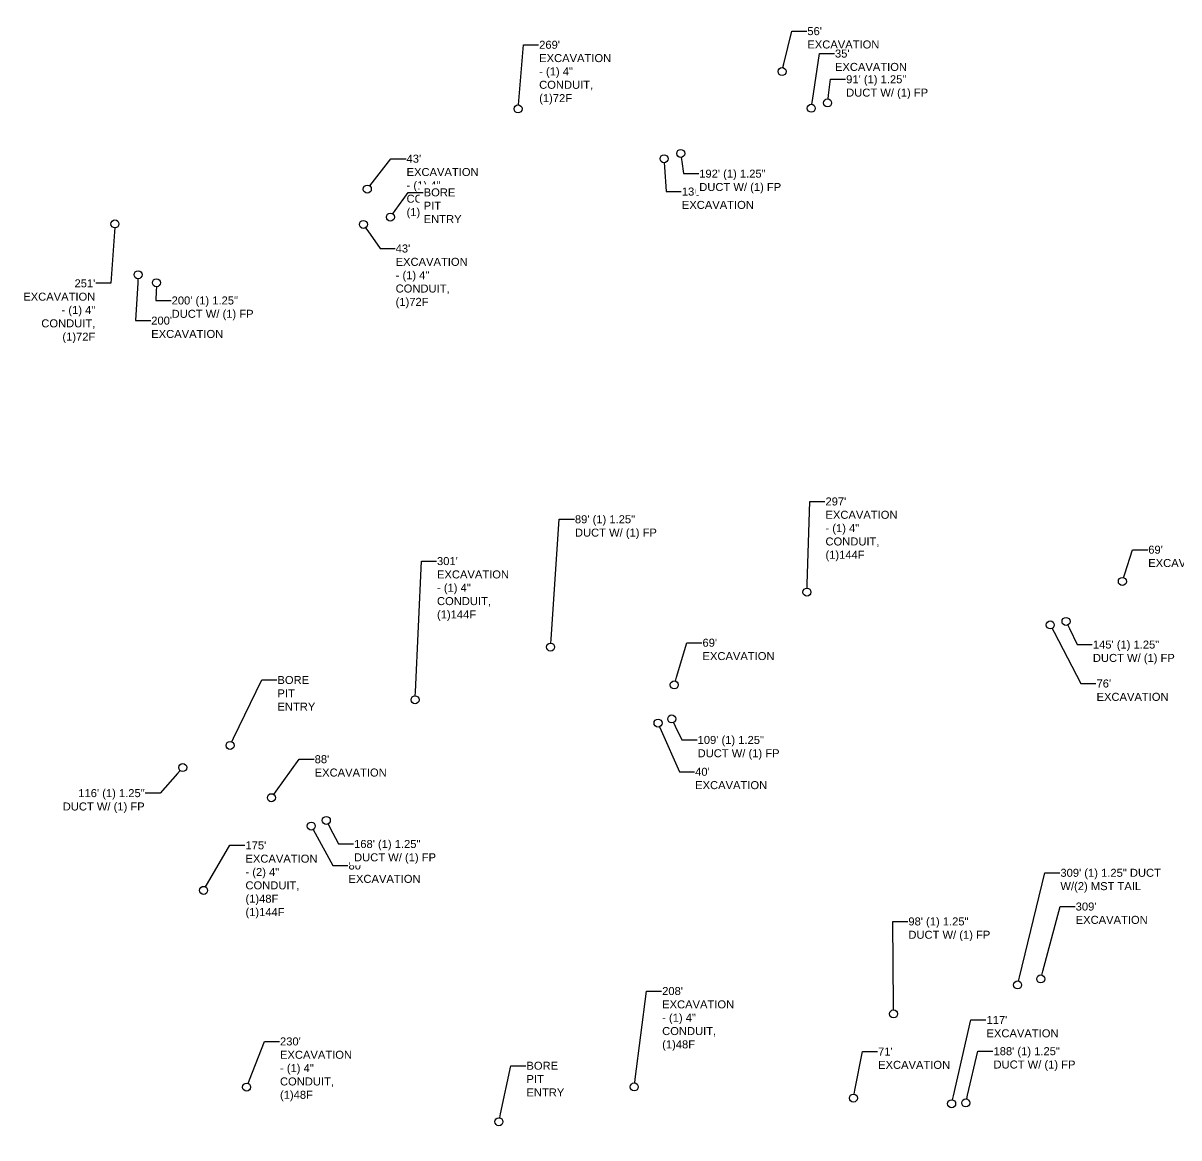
# Model space of a CAD drawing. Header units: millimetres. Extents: x -41032736 to 811436, y 699275 to 12282705.
# Drawn here: x -41031157 to -41030435, y 12281321 to 12282017 of the extents above; entities that cross this region are included whole.
import ezdxf
from ezdxf import colors
from ezdxf.entities.mleader import LeaderData, LeaderLine
from ezdxf.math import Vec2, Vec3

# ---------------------------------------------------------------- set-up
doc = ezdxf.new("R2010")
doc.units = ezdxf.units.MM
doc.header["$MEASUREMENT"] = 0
doc.layers.get('0').update_dxf_attribs({"linetype": 'CONTINUOUS'})
doc.layers.add('EXCAVATION', color=1, linetype='CONTINUOUS')
doc.styles.add('Legend', font='arial.ttf')

# ---------------------------------------------------------------- blocks, each defined once
blk = doc.blocks.new('_DotBlank')
at = {"color": 0, "linetype": 'ByBlock', "lineweight": -2}
blk.add_line((-0.5, 0), (-1, 0), dxfattribs=at)
blk.add_circle((0, 0), 0.5, dxfattribs=at)

msp = doc.modelspace()

# ---------------------------------------------------------------- leaders
at = {"layer": 'EXCAVATION', "color": 1, "lineweight": 9}
ml = msp.add_multileader_mtext('Standard', dxfattribs=at)
ml.set_content('269\' \\PEXCAVATION - (1) 4" CONDUIT, (1)72F ', color=1, style='Legend')
ml.set_leader_properties()
ml.set_arrow_properties(name='DOTBLANK')
ml.build(insert=Vec2(0, 0))
ml.multileader.update_dxf_attribs({"dogleg_length": 0.36, "arrow_head_size": 5})
ctx = ml.context
ctx.base_point, ctx.char_height, ctx.arrow_head_size, ctx.landing_gap_size, ctx.plane_origin = Vec3(-41030835.3, 12282003.73), 5, 5, 0.347, Vec3(-41030816.45, 12281918.13)
notes = []
notes.append((ctx, [(1, (1, 1, 0), (-41030844.72, 12282003.73), (1, 0), 9.42, [(0, [(-41030848.15, 12281963.7)], 0, [])])]))
ctx.mtext.insert, ctx.mtext.width, ctx.mtext.defined_height, ctx.mtext.flow_direction = Vec3(-41030834.95, 12282006.23), 42.6073, 12.23, 5
ctx.mtext.has_bg_fill, ctx.mtext.bg_color, ctx.mtext.bg_scale_factor, ctx.mtext.bg_transparency, ctx.mtext.use_window_bg_color = 1, -1027028792, 1.5, 0, 1
ml = msp.add_multileader_mtext('Standard', dxfattribs=at)
ml.set_content("35' \\PEXCAVATION ", color=1, style='Legend')
ml.set_leader_properties()
ml.set_arrow_properties(name='DOTBLANK')
ml.build(insert=Vec2(0, 0))
ml.multileader.update_dxf_attribs({"dogleg_length": 0.36, "arrow_head_size": 5})
ctx = ml.context
ctx.base_point, ctx.char_height, ctx.arrow_head_size, ctx.landing_gap_size, ctx.plane_origin = Vec3(-41030650.46, 12281998.23), 5, 5, 0.347, Vec3(-41030630.07, 12281910.77)
notes.append((ctx, [(1, (1, 1, 0), (-41030659.88, 12281998.23), (1, 0), 9.42, [(0, [(-41030664.95, 12281964.05)], 0, [])])]))
ctx.mtext.insert, ctx.mtext.width, ctx.mtext.defined_height, ctx.mtext.flow_direction = Vec3(-41030650.12, 12282000.73), 35.783, 11.4, 5
ctx.mtext.has_bg_fill, ctx.mtext.bg_color, ctx.mtext.bg_scale_factor, ctx.mtext.bg_transparency, ctx.mtext.use_window_bg_color = 1, -1027028792, 1.5, 0, 1
ml = msp.add_multileader_mtext('Standard', dxfattribs=at)
ml.set_content('43\' \\PEXCAVATION - (1) 4" CONDUIT, (1)72F ', color=1, style='Legend')
ml.set_leader_properties()
ml.set_arrow_properties(name='DOTBLANK')
ml.build(insert=Vec2(0, 0))
ml.multileader.update_dxf_attribs({"dogleg_length": 0.36, "arrow_head_size": 5})
ctx = ml.context
ctx.base_point, ctx.char_height, ctx.arrow_head_size, ctx.landing_gap_size, ctx.plane_origin = Vec3(-41030918.15, 12281932.56), 5, 5, 0.347, Vec3(-41030913.17, 12281872.48)
notes.append((ctx, [(1, (1, 1, 0), (-41030927.57, 12281932.56), (1, 0), 9.42, [(0, [(-41030942.32, 12281913.54)], 0, [])])]))
ctx.mtext.insert, ctx.mtext.width, ctx.mtext.defined_height, ctx.mtext.flow_direction = Vec3(-41030917.8, 12281935.06), 42.6073, 12.23, 5
ctx.mtext.has_bg_fill, ctx.mtext.bg_color, ctx.mtext.bg_scale_factor, ctx.mtext.bg_transparency, ctx.mtext.use_window_bg_color = 1, -1027028792, 1.5, 0, 1
ml = msp.add_multileader_mtext('Standard', dxfattribs=at)
ml.set_content("136' \\PEXCAVATION ", color=1, style='Legend')
ml.set_leader_properties()
ml.set_arrow_properties(name='DOTBLANK')
ml.build(insert=Vec2(0, 0))
ml.multileader.update_dxf_attribs({"dogleg_length": 0.36, "arrow_head_size": 5})
ctx = ml.context
ctx.base_point, ctx.char_height, ctx.arrow_head_size, ctx.landing_gap_size, ctx.plane_origin = Vec3(-41030746.13, 12281912.02), 5, 5, 0.347, Vec3(-41030726.13, 12281877.49)
notes.append((ctx, [(1, (1, 1, 0), (-41030755.55, 12281912.02), (1, 0), 9.42, [(0, [(-41030756.9, 12281932.55)], 0, [])])]))
ctx.mtext.insert, ctx.mtext.width, ctx.mtext.defined_height, ctx.mtext.flow_direction = Vec3(-41030745.79, 12281914.52), 35.783, 11.4, 5
ctx.mtext.has_bg_fill, ctx.mtext.bg_color, ctx.mtext.bg_scale_factor, ctx.mtext.bg_transparency, ctx.mtext.use_window_bg_color = 1, -1027028792, 1.5, 0, 1
ml = msp.add_multileader_mtext('Standard', dxfattribs=at)
ml.set_content('251\' \\PEXCAVATION - (1) 4" CONDUIT, (1)72F ', color=1, style='Legend')
ml.set_leader_properties()
ml.set_arrow_properties(name='DOTBLANK')
ml.build(insert=Vec2(0, 0))
ml.multileader.update_dxf_attribs({"dogleg_length": 0.36, "arrow_head_size": 5})
ctx = ml.context
ctx.base_point, ctx.char_height, ctx.arrow_head_size, ctx.landing_gap_size, ctx.plane_origin = Vec3(-41031160.97, 12281854.7), 5, 5, 0.347, Vec3(-41031068.31, 12281846.25)
ctx.text_align_type = 2
notes.append((ctx, [(0, (1, 1, 0), (-41031102.52, 12281854.7), (-1, 0), 9.42, [(0, [(-41031100.01, 12281891.82)], 0, [])])]))
ctx.mtext.insert, ctx.mtext.width, ctx.mtext.defined_height, ctx.mtext.alignment, ctx.mtext.flow_direction = Vec3(-41031112.29, 12281857.2), 42.6073, 12.23, 3, 5
ctx.mtext.has_bg_fill, ctx.mtext.bg_color, ctx.mtext.bg_scale_factor, ctx.mtext.bg_transparency, ctx.mtext.use_window_bg_color = 1, -1027028792, 1.5, 0, 1
ml = msp.add_multileader_mtext('Standard', dxfattribs=at)
ml.set_content("200' \\PEXCAVATION ", color=1, style='Legend')
ml.set_leader_properties()
ml.set_arrow_properties(name='DOTBLANK')
ml.build(insert=Vec2(0, 0))
ml.multileader.update_dxf_attribs({"dogleg_length": 0.36, "arrow_head_size": 5})
ctx = ml.context
ctx.base_point, ctx.char_height, ctx.arrow_head_size, ctx.landing_gap_size, ctx.plane_origin = Vec3(-41031077.7, 12281831.41), 5, 5, 0.347, Vec3(-41031053.71, 12281796.76)
notes.append((ctx, [(1, (1, 1, 0), (-41031087.12, 12281831.41), (1, 0), 9.42, [(0, [(-41031085.54, 12281860.06)], 0, [])])]))
ctx.mtext.insert, ctx.mtext.width, ctx.mtext.defined_height, ctx.mtext.flow_direction = Vec3(-41031077.35, 12281833.91), 35.783, 11.4, 5
ctx.mtext.has_bg_fill, ctx.mtext.bg_color, ctx.mtext.bg_scale_factor, ctx.mtext.bg_transparency, ctx.mtext.use_window_bg_color = 1, -1027028792, 1.5, 0, 1
ml = msp.add_multileader_mtext('Standard', dxfattribs=at)
ml.set_content('297\' \\PEXCAVATION - (1) 4" CONDUIT, (1)144F ', color=1, style='Legend')
ml.set_leader_properties()
ml.set_arrow_properties(name='DOTBLANK')
ml.build(insert=Vec2(0, 0))
ml.multileader.update_dxf_attribs({"dogleg_length": 0.36, "arrow_head_size": 5})
ctx = ml.context
ctx.base_point, ctx.char_height, ctx.arrow_head_size, ctx.landing_gap_size, ctx.plane_origin = Vec3(-41030656.39, 12281718.45), 5, 5, 0.347, Vec3(-41030635.91, 12281616.21)
notes.append((ctx, [(1, (1, 1, 0), (-41030665.82, 12281718.45), (1, 0), 9.42, [(0, [(-41030667.61, 12281661.78)], 0, [])])]))
ctx.mtext.insert, ctx.mtext.width, ctx.mtext.defined_height, ctx.mtext.flow_direction = Vec3(-41030656.05, 12281720.95), 42.6073, 12.23, 5
ctx.mtext.has_bg_fill, ctx.mtext.bg_color, ctx.mtext.bg_scale_factor, ctx.mtext.bg_transparency, ctx.mtext.use_window_bg_color = 1, -1027028792, 1.5, 0, 1
at = {"layer": 'EXCAVATION', "linetype": 'Continuous'}
ml = msp.add_multileader_mtext('Standard', dxfattribs=at)
ml.set_content('89\' (1) 1.25"\\PDUCT W/ (1) FP', color=256, style='Legend')
ml.set_leader_properties()
ml.set_arrow_properties(name='DOTBLANK')
ml.build(insert=Vec2(0, 0))
ml.multileader.update_dxf_attribs({"dogleg_length": 0.36, "arrow_head_size": 5})
ctx = ml.context
ctx.base_point, ctx.char_height, ctx.arrow_head_size, ctx.landing_gap_size, ctx.plane_origin = Vec3(-41030812.95, 12281707.31), 5, 5, 0.347, Vec3(-41030839.51, 12281516.41)
notes.append((ctx, [(0, (1, 1, 0), (-41030822.37, 12281707.31), (1, 0), 9.42, [(0, [(-41030827.83, 12281627.49)], 0, [])])]))
ctx.mtext.insert, ctx.mtext.width, ctx.mtext.flow_direction = Vec3(-41030812.6, 12281709.81), 0.00000000248, 5
ctx.mtext.has_bg_fill, ctx.mtext.bg_color, ctx.mtext.bg_scale_factor, ctx.mtext.bg_transparency, ctx.mtext.use_window_bg_color = 1, -1027028792, 1.5, 0, 1
at = {"layer": 'EXCAVATION', "color": 1, "lineweight": 9}
ml = msp.add_multileader_mtext('Standard', dxfattribs=at)
ml.set_content("69' \\PEXCAVATION ", color=1, style='Legend')
ml.set_leader_properties()
ml.set_arrow_properties(name='DOTBLANK')
ml.build(insert=Vec2(0, 0))
ml.multileader.update_dxf_attribs({"dogleg_length": 0.36, "arrow_head_size": 5})
ctx = ml.context
ctx.base_point, ctx.char_height, ctx.arrow_head_size, ctx.landing_gap_size, ctx.plane_origin = Vec3(-41030454.72, 12281688.32), 5, 5, 0.347, Vec3(-41030440.81, 12281614.51)
notes.append((ctx, [(1, (1, 1, 0), (-41030464.14, 12281688.32), (1, 0), 9.42, [(0, [(-41030470.55, 12281668.45)], 0, [])])]))
ctx.mtext.insert, ctx.mtext.width, ctx.mtext.defined_height, ctx.mtext.flow_direction = Vec3(-41030454.37, 12281690.82), 35.783, 11.4, 5
ctx.mtext.has_bg_fill, ctx.mtext.bg_color, ctx.mtext.bg_scale_factor, ctx.mtext.bg_transparency, ctx.mtext.use_window_bg_color = 1, -1027028792, 1.5, 0, 1
ml = msp.add_multileader_mtext('Standard', dxfattribs=at)
ml.set_content('301\' \\PEXCAVATION - (1) 4" CONDUIT, (1)144F ', color=1, style='Legend')
ml.set_leader_properties()
ml.set_arrow_properties(name='DOTBLANK')
ml.build(insert=Vec2(0, 0))
ml.multileader.update_dxf_attribs({"dogleg_length": 0.36, "arrow_head_size": 5})
ctx = ml.context
ctx.base_point, ctx.char_height, ctx.arrow_head_size, ctx.landing_gap_size, ctx.plane_origin = Vec3(-41030899.14, 12281681.19), 5, 5, 0.347, Vec3(-41030880.79, 12281548.96)
notes.append((ctx, [(1, (1, 1, 0), (-41030908.56, 12281681.19), (1, 0), 9.42, [(0, [(-41030912.49, 12281594.53)], 0, [])])]))
ctx.mtext.insert, ctx.mtext.width, ctx.mtext.defined_height, ctx.mtext.flow_direction = Vec3(-41030898.79, 12281683.69), 42.6073, 12.23, 5
ctx.mtext.has_bg_fill, ctx.mtext.bg_color, ctx.mtext.bg_scale_factor, ctx.mtext.bg_transparency, ctx.mtext.use_window_bg_color = 1, -1027028792, 1.5, 0, 1
ml = msp.add_multileader_mtext('Standard', dxfattribs=at)
ml.set_content("76' \\PEXCAVATION ", color=1, style='Legend')
ml.set_leader_properties()
ml.set_arrow_properties(name='DOTBLANK')
ml.build(insert=Vec2(0, 0))
ml.multileader.update_dxf_attribs({"dogleg_length": 0.36, "arrow_head_size": 5})
ctx = ml.context
ctx.base_point, ctx.char_height, ctx.arrow_head_size, ctx.landing_gap_size, ctx.plane_origin = Vec3(-41030487.02, 12281604.72), 5, 5, 0.347, Vec3(-41030484.47, 12281587.13)
notes.append((ctx, [(1, (1, 1, 0), (-41030496.44, 12281604.72), (1, 0), 9.42, [(0, [(-41030515.57, 12281641.29)], 0, [])])]))
ctx.mtext.insert, ctx.mtext.width, ctx.mtext.defined_height, ctx.mtext.flow_direction = Vec3(-41030486.67, 12281607.22), 35.783, 11.4, 5
ctx.mtext.has_bg_fill, ctx.mtext.bg_color, ctx.mtext.bg_scale_factor, ctx.mtext.bg_transparency, ctx.mtext.use_window_bg_color = 1, -1027028792, 1.5, 0, 1
ml = msp.add_multileader_mtext('Standard', dxfattribs=at)
ml.set_content("69' \\PEXCAVATION ", color=1, style='Legend')
ml.set_leader_properties()
ml.set_arrow_properties(name='DOTBLANK')
ml.build(insert=Vec2(0, 0))
ml.multileader.update_dxf_attribs({"dogleg_length": 0.36, "arrow_head_size": 5})
ctx = ml.context
ctx.base_point, ctx.char_height, ctx.arrow_head_size, ctx.landing_gap_size, ctx.plane_origin = Vec3(-41030733.23, 12281630.19), 5, 5, 0.347, Vec3(-41030720.77, 12281549.92)
notes.append((ctx, [(1, (1, 1, 0), (-41030742.66, 12281630.19), (1, 0), 9.42, [(0, [(-41030750.51, 12281603.86)], 0, [])])]))
ctx.mtext.insert, ctx.mtext.width, ctx.mtext.defined_height, ctx.mtext.flow_direction = Vec3(-41030732.89, 12281632.69), 35.783, 11.4, 5
ctx.mtext.has_bg_fill, ctx.mtext.bg_color, ctx.mtext.bg_scale_factor, ctx.mtext.bg_transparency, ctx.mtext.use_window_bg_color = 1, -1027028792, 1.5, 0, 1
ml = msp.add_multileader_mtext('Standard', dxfattribs=at)
ml.set_content("40' \\PEXCAVATION ", color=1, style='Legend')
ml.set_leader_properties()
ml.set_arrow_properties(name='DOTBLANK')
ml.build(insert=Vec2(0, 0))
ml.multileader.update_dxf_attribs({"dogleg_length": 0.36, "arrow_head_size": 5})
ctx = ml.context
ctx.base_point, ctx.char_height, ctx.arrow_head_size, ctx.landing_gap_size, ctx.plane_origin = Vec3(-41030737.83, 12281549.57), 5, 5, 0.347, Vec3(-41030730.84, 12281526.24)
notes.append((ctx, [(1, (1, 1, 0), (-41030747.25, 12281549.57), (1, 0), 9.42, [(0, [(-41030760.69, 12281580.01)], 0, [])])]))
ctx.mtext.insert, ctx.mtext.width, ctx.mtext.defined_height, ctx.mtext.flow_direction = Vec3(-41030737.48, 12281552.07), 35.783, 11.4, 5
ctx.mtext.has_bg_fill, ctx.mtext.bg_color, ctx.mtext.bg_scale_factor, ctx.mtext.bg_transparency, ctx.mtext.use_window_bg_color = 1, -1027028792, 1.5, 0, 1
ml = msp.add_multileader_mtext('Standard', dxfattribs=at)
ml.set_content("88' \\PEXCAVATION ", color=1, style='Legend')
ml.set_leader_properties()
ml.set_arrow_properties(name='DOTBLANK')
ml.build(insert=Vec2(0, 0))
ml.multileader.update_dxf_attribs({"dogleg_length": 0.36, "arrow_head_size": 5})
ctx = ml.context
ctx.base_point, ctx.char_height, ctx.arrow_head_size, ctx.landing_gap_size, ctx.plane_origin = Vec3(-41030975.58, 12281557.43), 5, 5, 0.347, Vec3(-41030972.52, 12281479.45)
notes.append((ctx, [(1, (1, 1, 0), (-41030985, 12281557.43), (1, 0), 9.42, [(0, [(-41031002.26, 12281533.39)], 0, [])])]))
ctx.mtext.insert, ctx.mtext.width, ctx.mtext.defined_height, ctx.mtext.flow_direction = Vec3(-41030975.23, 12281559.93), 35.783, 11.4, 5
ctx.mtext.has_bg_fill, ctx.mtext.bg_color, ctx.mtext.bg_scale_factor, ctx.mtext.bg_transparency, ctx.mtext.use_window_bg_color = 1, -1027028792, 1.5, 0, 1
at = {"layer": 'EXCAVATION', "linetype": 'Continuous'}
ml = msp.add_multileader_mtext('Standard', dxfattribs=at)
ml.set_content('116\' (1) 1.25"\\PDUCT W/ (1) FP', color=256, style='Legend')
ml.set_leader_properties()
ml.set_arrow_properties(name='DOTBLANK')
ml.build(insert=Vec2(0, 0))
ml.multileader.update_dxf_attribs({"dogleg_length": 0.36, "arrow_head_size": 5})
ctx = ml.context
ctx.base_point, ctx.char_height, ctx.arrow_head_size, ctx.landing_gap_size, ctx.plane_origin = Vec3(-41031146.79, 12281536.23), 5, 5, 0.347, Vec3(-41031068.47, 12281419.43)
ctx.text_align_type = 2
notes.append((ctx, [(1, (1, 1, 0), (-41031071.68, 12281536.23), (-1, 0), 9.42, [(0, [(-41031057.67, 12281552.23)], 0, [])])]))
ctx.mtext.insert, ctx.mtext.width, ctx.mtext.alignment, ctx.mtext.flow_direction = Vec3(-41031081.44, 12281538.73), 0.00000000248, 3, 5
ctx.mtext.has_bg_fill, ctx.mtext.bg_color, ctx.mtext.bg_scale_factor, ctx.mtext.bg_transparency, ctx.mtext.use_window_bg_color = 1, -1027028792, 1.5, 0, 1
at = {"layer": 'EXCAVATION', "color": 1, "lineweight": 9}
ml = msp.add_multileader_mtext('Standard', dxfattribs=at)
ml.set_content('175\' \\PEXCAVATION - (2) 4" CONDUIT, (1)48F\\P(1)144F ', color=1, style='Legend')
ml.set_leader_properties()
ml.set_arrow_properties(name='DOTBLANK')
ml.build(insert=Vec2(0, 0))
ml.multileader.update_dxf_attribs({"dogleg_length": 0.36, "arrow_head_size": 5})
ctx = ml.context
ctx.base_point, ctx.char_height, ctx.arrow_head_size, ctx.landing_gap_size, ctx.plane_origin = Vec3(-41031018.81, 12281503.63), 5, 5, 0.347, Vec3(-41031012.92, 12281429.94)
notes.append((ctx, [(1, (1, 1, 0), (-41031028.24, 12281503.63), (1, 0), 9.42, [(0, [(-41031044.62, 12281475.51)], 0, [])])]))
ctx.mtext.insert, ctx.mtext.width, ctx.mtext.defined_height, ctx.mtext.flow_direction = Vec3(-41031018.47, 12281506.13), 42.6073, 12.23, 5
ctx.mtext.has_bg_fill, ctx.mtext.bg_color, ctx.mtext.bg_scale_factor, ctx.mtext.bg_transparency, ctx.mtext.use_window_bg_color = 1, -1027028792, 1.5, 0, 1
at = {"layer": 'EXCAVATION', "linetype": 'Continuous'}
ml = msp.add_multileader_mtext('Standard', dxfattribs=at)
ml.set_content('309\' (1) 1.25" DUCT\\PW/(2) {\\W1;MST TAIL}', color=256, style='Legend')
ml.set_leader_properties()
ml.set_arrow_properties(name='DOTBLANK')
ml.build(insert=Vec2(0, 0))
ml.multileader.update_dxf_attribs({"dogleg_length": 0.36, "arrow_head_size": 5})
ctx = ml.context
ctx.base_point, ctx.char_height, ctx.arrow_head_size, ctx.landing_gap_size, ctx.plane_origin = Vec3(-41030509.6, 12281486.47), 5, 5, 0.347, Vec3(-41030546.95, 12281306.56)
notes.append((ctx, [(0, (1, 1, 0), (-41030519.02, 12281486.47), (1, 0), 9.42, [(0, [(-41030535.98, 12281416.4)], 0, [])])]))
ctx.mtext.insert, ctx.mtext.width, ctx.mtext.flow_direction = Vec3(-41030509.25, 12281488.97), 0.00000000248, 5
ctx.mtext.has_bg_fill, ctx.mtext.bg_color, ctx.mtext.bg_scale_factor, ctx.mtext.bg_transparency, ctx.mtext.use_window_bg_color = 1, -1027028792, 1.5, 0, 1
at = {"layer": 'EXCAVATION', "color": 1, "lineweight": 9}
ml = msp.add_multileader_mtext('Standard', dxfattribs=at)
ml.set_content('208\' \\PEXCAVATION - (1) 4" CONDUIT, (1)48F ', color=1, style='Legend')
ml.set_leader_properties()
ml.set_arrow_properties(name='DOTBLANK')
ml.build(insert=Vec2(0, 0))
ml.multileader.update_dxf_attribs({"dogleg_length": 0.36, "arrow_head_size": 5})
ctx = ml.context
ctx.base_point, ctx.char_height, ctx.arrow_head_size, ctx.landing_gap_size, ctx.plane_origin = Vec3(-41030758.44, 12281412.61), 5, 5, 0.347, Vec3(-41030743.88, 12281307.12)
notes.append((ctx, [(1, (1, 1, 0), (-41030767.86, 12281412.61), (1, 0), 9.42, [(0, [(-41030775.58, 12281352.69)], 0, [])])]))
ctx.mtext.insert, ctx.mtext.width, ctx.mtext.defined_height, ctx.mtext.flow_direction = Vec3(-41030758.1, 12281415.11), 42.6073, 12.23, 5
ctx.mtext.has_bg_fill, ctx.mtext.bg_color, ctx.mtext.bg_scale_factor, ctx.mtext.bg_transparency, ctx.mtext.use_window_bg_color = 1, -1027028792, 1.5, 0, 1
ml = msp.add_multileader_mtext('Standard', dxfattribs=at)
ml.set_content('230\' \\PEXCAVATION - (1) 4" CONDUIT, (1)48F ', color=1, style='Legend')
ml.set_leader_properties()
ml.set_arrow_properties(name='DOTBLANK')
ml.build(insert=Vec2(0, 0))
ml.multileader.update_dxf_attribs({"dogleg_length": 0.36, "arrow_head_size": 5})
ctx = ml.context
ctx.base_point, ctx.char_height, ctx.arrow_head_size, ctx.landing_gap_size, ctx.plane_origin = Vec3(-41030997.24, 12281381.13), 5, 5, 0.347, Vec3(-41030986.08, 12281307.01)
notes.append((ctx, [(1, (1, 1, 0), (-41031006.66, 12281381.13), (1, 0), 9.42, [(0, [(-41031017.78, 12281352.57)], 0, [])])]))
ctx.mtext.insert, ctx.mtext.width, ctx.mtext.defined_height, ctx.mtext.flow_direction = Vec3(-41030996.89, 12281383.63), 42.6073, 12.23, 5
ctx.mtext.has_bg_fill, ctx.mtext.bg_color, ctx.mtext.bg_scale_factor, ctx.mtext.bg_transparency, ctx.mtext.use_window_bg_color = 1, -1027028792, 1.5, 0, 1
ml = msp.add_multileader_mtext('Standard', dxfattribs=at)
ml.set_content("71' \\PEXCAVATION ", color=1, style='Legend')
ml.set_leader_properties()
ml.set_arrow_properties(name='DOTBLANK')
ml.build(insert=Vec2(0, 0))
ml.multileader.update_dxf_attribs({"dogleg_length": 0.36, "arrow_head_size": 5})
ctx = ml.context
ctx.base_point, ctx.char_height, ctx.arrow_head_size, ctx.landing_gap_size, ctx.plane_origin = Vec3(-41030623.51, 12281374.82), 5, 5, 0.347, Vec3(-41030608.81, 12281291.77)
notes.append((ctx, [(1, (1, 1, 0), (-41030632.93, 12281374.82), (1, 0), 9.42, [(0, [(-41030638.55, 12281345.71)], 0, [])])]))
ctx.mtext.insert, ctx.mtext.width, ctx.mtext.defined_height, ctx.mtext.flow_direction = Vec3(-41030623.16, 12281377.32), 35.783, 11.4, 5
ctx.mtext.has_bg_fill, ctx.mtext.bg_color, ctx.mtext.bg_scale_factor, ctx.mtext.bg_transparency, ctx.mtext.use_window_bg_color = 1, -1027028792, 1.5, 0, 1
at = {"layer": 'EXCAVATION', "color": 7, "lineweight": 9}
ml = msp.add_multileader_mtext('Standard', dxfattribs=at)
ml.set_content('BORE PIT ENTRY ', color=7, style='Legend')
ml.set_leader_properties()
ml.set_arrow_properties(name='DOTBLANK')
ml.build(insert=Vec2(0, 0))
ml.multileader.update_dxf_attribs({"dogleg_length": 0.36, "arrow_head_size": 5})
ctx = ml.context
ctx.base_point, ctx.char_height, ctx.arrow_head_size, ctx.landing_gap_size, ctx.plane_origin = Vec3(-41030843.25, 12281365.96), 5, 5, 0.347, Vec3(-41030845.51, 12281278.12)
notes.append((ctx, [(1, (1, 1, 0), (-41030852.67, 12281365.96), (1, 0), 9.42, [(0, [(-41030860.14, 12281330.94)], 0, [])])]))
ctx.mtext.insert, ctx.mtext.width, ctx.mtext.defined_height, ctx.mtext.flow_direction = Vec3(-41030842.9, 12281368.46), 22.8053, 11.4, 5
ctx.mtext.has_bg_fill, ctx.mtext.bg_color, ctx.mtext.bg_scale_factor, ctx.mtext.bg_transparency, ctx.mtext.use_window_bg_color = 1, -1027028792, 1.5, 0, 1
for ctx, leaders in notes:
    for number, flags, end, landing, length, lines in leaders:
        leader = LeaderData()
        leader.index, (leader.has_last_leader_line, leader.has_dogleg_vector, leader.attachment_direction) = number, flags
        leader.last_leader_point, leader.dogleg_vector, leader.dogleg_length = Vec3(end), Vec3(landing), length
        for number, points, colour, breaks in lines:
            line = LeaderLine()
            line.index, line.vertices, line.color, line.breaks = number, Vec3.list(points), colors.encode_raw_color(colour), breaks
            leader.lines.append(line)
        ctx.leaders.append(leader)

# ---------------------------------------------------------------- next in the draw order: leaders
at = {"layer": 'EXCAVATION', "linetype": 'Continuous'}
ml = msp.add_multileader_mtext('Standard', dxfattribs=at)
ml.set_content('91\' (1) 1.25"\\PDUCT W/ (1) FP', color=256, style='Legend')
ml.set_leader_properties()
ml.set_arrow_properties(name='DOTBLANK')
ml.build(insert=Vec2(0, 0))
ml.multileader.update_dxf_attribs({"dogleg_length": 0.36, "arrow_head_size": 5})
ctx = ml.context
ctx.base_point, ctx.char_height, ctx.arrow_head_size, ctx.landing_gap_size, ctx.plane_origin = Vec3(-41030643.46, 12281982.17), 5, 5, 0.347, Vec3(-41030661.93, 12281855.37)
notes = []
notes.append((ctx, [(0, (1, 1, 0), (-41030652.88, 12281982.17), (1, 0), 9.42, [(0, [(-41030654.75, 12281967.37)], 0, [])])]))
ctx.mtext.insert, ctx.mtext.width, ctx.mtext.flow_direction = Vec3(-41030643.11, 12281984.67), 0.00000000248, 5
ctx.mtext.has_bg_fill, ctx.mtext.bg_color, ctx.mtext.bg_scale_factor, ctx.mtext.bg_transparency, ctx.mtext.use_window_bg_color = 1, -1027028792, 1.5, 0, 1
ml = msp.add_multileader_mtext('Standard', dxfattribs=at)
ml.set_content('192\' (1) 1.25"\\PDUCT W/ (1) FP', color=256, style='Legend')
ml.set_leader_properties()
ml.set_arrow_properties(name='DOTBLANK')
ml.build(insert=Vec2(0, 0))
ml.multileader.update_dxf_attribs({"dogleg_length": 0.36, "arrow_head_size": 5})
ctx = ml.context
ctx.base_point, ctx.char_height, ctx.arrow_head_size, ctx.landing_gap_size, ctx.plane_origin = Vec3(-41030735.28, 12281923.21), 5, 5, 0.347, Vec3(-41030757.99, 12281822.09)
notes.append((ctx, [(0, (1, 1, 0), (-41030744.7, 12281923.21), (1, 0), 9.42, [(0, [(-41030746.48, 12281935.81)], 0, [])])]))
ctx.mtext.insert, ctx.mtext.width, ctx.mtext.flow_direction = Vec3(-41030734.93, 12281925.71), 0.00000000248, 5
ctx.mtext.has_bg_fill, ctx.mtext.bg_color, ctx.mtext.bg_scale_factor, ctx.mtext.bg_transparency, ctx.mtext.use_window_bg_color = 1, -1027028792, 1.5, 0, 1
at = {"layer": 'EXCAVATION', "color": 1, "lineweight": 9}
ml = msp.add_multileader_mtext('Standard', dxfattribs=at)
ml.set_content('43\' \\PEXCAVATION - (1) 4" CONDUIT, (1)72F ', color=1, style='Legend')
ml.set_leader_properties()
ml.set_arrow_properties(name='DOTBLANK')
ml.build(insert=Vec2(0, 0))
ml.multileader.update_dxf_attribs({"dogleg_length": 0.36, "arrow_head_size": 5})
ctx = ml.context
ctx.base_point, ctx.char_height, ctx.arrow_head_size, ctx.landing_gap_size, ctx.plane_origin = Vec3(-41030924.98, 12281876.46), 5, 5, 0.347, Vec3(-41030913.1, 12281845.93)
notes.append((ctx, [(1, (1, 1, 0), (-41030934.4, 12281876.46), (1, 0), 9.42, [(0, [(-41030944.8, 12281891.5)], 0, [])])]))
ctx.mtext.insert, ctx.mtext.width, ctx.mtext.defined_height, ctx.mtext.flow_direction = Vec3(-41030924.64, 12281878.96), 42.6073, 12.23, 5
ctx.mtext.has_bg_fill, ctx.mtext.bg_color, ctx.mtext.bg_scale_factor, ctx.mtext.bg_transparency, ctx.mtext.use_window_bg_color = 1, -1027028792, 1.5, 0, 1
at = {"layer": 'EXCAVATION', "linetype": 'Continuous'}
ml = msp.add_multileader_mtext('Standard', dxfattribs=at)
ml.set_content('200\' (1) 1.25"\\PDUCT W/ (1) FP', color=256, style='Legend')
ml.set_leader_properties()
ml.set_arrow_properties(name='DOTBLANK')
ml.build(insert=Vec2(0, 0))
ml.multileader.update_dxf_attribs({"dogleg_length": 0.36, "arrow_head_size": 5})
ctx = ml.context
ctx.base_point, ctx.char_height, ctx.arrow_head_size, ctx.landing_gap_size, ctx.plane_origin = Vec3(-41031064.96, 12281843.99), 5, 5, 0.347, Vec3(-41031085.57, 12281741.36)
notes.append((ctx, [(0, (1, 1, 0), (-41031074.38, 12281843.99), (1, 0), 9.42, [(0, [(-41031074.06, 12281855.08)], 0, [])])]))
ctx.mtext.insert, ctx.mtext.width, ctx.mtext.flow_direction = Vec3(-41031064.61, 12281846.49), 0.00000000248, 5
ctx.mtext.has_bg_fill, ctx.mtext.bg_color, ctx.mtext.bg_scale_factor, ctx.mtext.bg_transparency, ctx.mtext.use_window_bg_color = 1, -1027028792, 1.5, 0, 1
ml = msp.add_multileader_mtext('Standard', dxfattribs=at)
ml.set_content('145\' (1) 1.25"\\PDUCT W/ (1) FP', color=256, style='Legend')
ml.set_leader_properties()
ml.set_arrow_properties(name='DOTBLANK')
ml.build(insert=Vec2(0, 0))
ml.multileader.update_dxf_attribs({"dogleg_length": 0.36, "arrow_head_size": 5})
ctx = ml.context
ctx.base_point, ctx.char_height, ctx.arrow_head_size, ctx.landing_gap_size, ctx.plane_origin = Vec3(-41030489.31, 12281629.03), 5, 5, 0.347, Vec3(-41030516.72, 12281533.63)
notes.append((ctx, [(0, (1, 1, 0), (-41030498.73, 12281629.03), (1, 0), 9.42, [(0, [(-41030505.75, 12281643.47)], 0, [])])]))
ctx.mtext.insert, ctx.mtext.width, ctx.mtext.flow_direction = Vec3(-41030488.96, 12281631.53), 0.00000000248, 5
ctx.mtext.has_bg_fill, ctx.mtext.bg_color, ctx.mtext.bg_scale_factor, ctx.mtext.bg_transparency, ctx.mtext.use_window_bg_color = 1, -1027028792, 1.5, 0, 1
at = {"layer": 'EXCAVATION', "color": 7, "lineweight": 9}
ml = msp.add_multileader_mtext('Standard', dxfattribs=at)
ml.set_content('BORE PIT ENTRY ', color=7, style='Legend')
ml.set_leader_properties()
ml.set_arrow_properties(name='DOTBLANK')
ml.build(insert=Vec2(0, 0))
ml.multileader.update_dxf_attribs({"dogleg_length": 0.36, "arrow_head_size": 5})
ctx = ml.context
ctx.base_point, ctx.char_height, ctx.arrow_head_size, ctx.landing_gap_size, ctx.plane_origin = Vec3(-41030998.84, 12281606.92), 5, 5, 0.347, Vec3(-41031022.53, 12281501.62)
notes.append((ctx, [(1, (1, 1, 0), (-41031008.26, 12281606.92), (1, 0), 9.42, [(0, [(-41031028.07, 12281566.02)], 0, [])])]))
ctx.mtext.insert, ctx.mtext.width, ctx.mtext.defined_height, ctx.mtext.flow_direction = Vec3(-41030998.49, 12281609.42), 22.8053, 11.4, 5
ctx.mtext.has_bg_fill, ctx.mtext.bg_color, ctx.mtext.bg_scale_factor, ctx.mtext.bg_transparency, ctx.mtext.use_window_bg_color = 1, -1027028792, 1.5, 0, 1
at = {"layer": 'EXCAVATION', "linetype": 'Continuous'}
ml = msp.add_multileader_mtext('Standard', dxfattribs=at)
ml.set_content('109\' (1) 1.25"\\PDUCT W/ (1) FP', color=256, style='Legend')
ml.set_leader_properties()
ml.set_arrow_properties(name='DOTBLANK')
ml.build(insert=Vec2(0, 0))
ml.multileader.update_dxf_attribs({"dogleg_length": 0.36, "arrow_head_size": 5})
ctx = ml.context
ctx.base_point, ctx.char_height, ctx.arrow_head_size, ctx.landing_gap_size, ctx.plane_origin = Vec3(-41030736.3, 12281569.47), 5, 5, 0.347, Vec3(-41030763.09, 12281472.74)
notes.append((ctx, [(0, (1, 1, 0), (-41030745.72, 12281569.47), (1, 0), 9.42, [(0, [(-41030752.13, 12281582.58)], 0, [])])]))
ctx.mtext.insert, ctx.mtext.width, ctx.mtext.flow_direction = Vec3(-41030735.95, 12281571.97), 0.00000000248, 5
ctx.mtext.has_bg_fill, ctx.mtext.bg_color, ctx.mtext.bg_scale_factor, ctx.mtext.bg_transparency, ctx.mtext.use_window_bg_color = 1, -1027028792, 1.5, 0, 1
at = {"layer": 'EXCAVATION', "color": 1, "lineweight": 9}
ml = msp.add_multileader_mtext('Standard', dxfattribs=at)
ml.set_content("80' \\PEXCAVATION ", color=1, style='Legend')
ml.set_leader_properties()
ml.set_arrow_properties(name='DOTBLANK')
ml.build(insert=Vec2(0, 0))
ml.multileader.update_dxf_attribs({"dogleg_length": 0.36, "arrow_head_size": 5})
ctx = ml.context
ctx.base_point, ctx.char_height, ctx.arrow_head_size, ctx.landing_gap_size, ctx.plane_origin = Vec3(-41030954.41, 12281491.02), 5, 5, 0.347, Vec3(-41030946.65, 12281462.88)
notes.append((ctx, [(1, (1, 1, 0), (-41030963.84, 12281491.02), (1, 0), 9.42, [(0, [(-41030977.35, 12281515.68)], 0, [])])]))
ctx.mtext.insert, ctx.mtext.width, ctx.mtext.defined_height, ctx.mtext.flow_direction = Vec3(-41030954.07, 12281493.52), 35.783, 11.4, 5
ctx.mtext.has_bg_fill, ctx.mtext.bg_color, ctx.mtext.bg_scale_factor, ctx.mtext.bg_transparency, ctx.mtext.use_window_bg_color = 1, -1027028792, 1.5, 0, 1
ml = msp.add_multileader_mtext('Standard', dxfattribs=at)
ml.set_content("309' \\PEXCAVATION ", color=1, style='Legend')
ml.set_leader_properties()
ml.set_arrow_properties(name='DOTBLANK')
ml.build(insert=Vec2(0, 0))
ml.multileader.update_dxf_attribs({"dogleg_length": 0.36, "arrow_head_size": 5})
ctx = ml.context
ctx.base_point, ctx.char_height, ctx.arrow_head_size, ctx.landing_gap_size, ctx.plane_origin = Vec3(-41030500.05, 12281465.4), 5, 5, 0.347, Vec3(-41030507.32, 12281363.15)
notes.append((ctx, [(1, (1, 1, 0), (-41030509.47, 12281465.4), (1, 0), 9.42, [(0, [(-41030521.54, 12281420.17)], 0, [])])]))
ctx.mtext.insert, ctx.mtext.width, ctx.mtext.defined_height, ctx.mtext.flow_direction = Vec3(-41030499.71, 12281467.9), 35.783, 11.4, 5
ctx.mtext.has_bg_fill, ctx.mtext.bg_color, ctx.mtext.bg_scale_factor, ctx.mtext.bg_transparency, ctx.mtext.use_window_bg_color = 1, -1027028792, 1.5, 0, 1
ml = msp.add_multileader_mtext('Standard', dxfattribs=at)
ml.set_content("117' \\PEXCAVATION ", color=1, style='Legend')
ml.set_leader_properties()
ml.set_arrow_properties(name='DOTBLANK')
ml.build(insert=Vec2(0, 0))
ml.multileader.update_dxf_attribs({"dogleg_length": 0.36, "arrow_head_size": 5})
ctx = ml.context
ctx.base_point, ctx.char_height, ctx.arrow_head_size, ctx.landing_gap_size, ctx.plane_origin = Vec3(-41030555.78, 12281394.53), 5, 5, 0.347, Vec3(-41030547.46, 12281288.29)
notes.append((ctx, [(1, (1, 1, 0), (-41030565.2, 12281394.53), (1, 0), 9.42, [(0, [(-41030577.2, 12281342.23)], 0, [])])]))
ctx.mtext.insert, ctx.mtext.width, ctx.mtext.defined_height, ctx.mtext.flow_direction = Vec3(-41030555.43, 12281397.03), 35.783, 11.4, 5
ctx.mtext.has_bg_fill, ctx.mtext.bg_color, ctx.mtext.bg_scale_factor, ctx.mtext.bg_transparency, ctx.mtext.use_window_bg_color = 1, -1027028792, 1.5, 0, 1
for ctx, leaders in notes:
    for number, flags, end, landing, length, lines in leaders:
        leader = LeaderData()
        leader.index, (leader.has_last_leader_line, leader.has_dogleg_vector, leader.attachment_direction) = number, flags
        leader.last_leader_point, leader.dogleg_vector, leader.dogleg_length = Vec3(end), Vec3(landing), length
        for number, points, colour, breaks in lines:
            line = LeaderLine()
            line.index, line.vertices, line.color, line.breaks = number, Vec3.list(points), colors.encode_raw_color(colour), breaks
            leader.lines.append(line)
        ctx.leaders.append(leader)

# ---------------------------------------------------------------- next in the draw order: leaders
ml = msp.add_multileader_mtext('Standard', dxfattribs=at)
ml.set_content("56' \\PEXCAVATION ", color=1, style='Legend')
ml.set_leader_properties()
ml.set_arrow_properties(name='DOTBLANK')
ml.build(insert=Vec2(0, 0))
ml.multileader.update_dxf_attribs({"dogleg_length": 0.36, "arrow_head_size": 5})
ctx = ml.context
ctx.base_point, ctx.char_height, ctx.arrow_head_size, ctx.landing_gap_size, ctx.plane_origin = Vec3(-41030667.73, 12282012.25), 5, 5, 0.347, Vec3(-41030650.89, 12281937.19)
notes = []
notes.append((ctx, [(1, (1, 1, 0), (-41030677.15, 12282012.25), (1, 0), 9.42, [(0, [(-41030683.17, 12281987)], 0, [])])]))
ctx.mtext.insert, ctx.mtext.width, ctx.mtext.defined_height, ctx.mtext.flow_direction = Vec3(-41030667.38, 12282014.75), 35.783, 11.4, 5
ctx.mtext.has_bg_fill, ctx.mtext.bg_color, ctx.mtext.bg_scale_factor, ctx.mtext.bg_transparency, ctx.mtext.use_window_bg_color = 1, -1027028792, 1.5, 0, 1
at = {"layer": 'EXCAVATION', "color": 7, "lineweight": 9}
ml = msp.add_multileader_mtext('Standard', dxfattribs=at)
ml.set_content('BORE PIT ENTRY ', color=7, style='Legend')
ml.set_leader_properties()
ml.set_arrow_properties(name='DOTBLANK')
ml.build(insert=Vec2(0, 0))
ml.multileader.update_dxf_attribs({"dogleg_length": 0.36, "arrow_head_size": 5})
ctx = ml.context
ctx.base_point, ctx.char_height, ctx.arrow_head_size, ctx.landing_gap_size, ctx.plane_origin = Vec3(-41030907.45, 12281911.51), 5, 5, 0.347, Vec3(-41030913.25, 12281843.24)
notes.append((ctx, [(1, (1, 1, 0), (-41030916.87, 12281911.51), (1, 0), 9.42, [(0, [(-41030927.88, 12281896.06)], 0, [])])]))
ctx.mtext.insert, ctx.mtext.width, ctx.mtext.defined_height, ctx.mtext.flow_direction = Vec3(-41030907.1, 12281914.01), 22.8053, 11.4, 5
ctx.mtext.has_bg_fill, ctx.mtext.bg_color, ctx.mtext.bg_scale_factor, ctx.mtext.bg_transparency, ctx.mtext.use_window_bg_color = 1, -1027028792, 1.5, 0, 1
at = {"layer": 'EXCAVATION', "linetype": 'Continuous'}
ml = msp.add_multileader_mtext('Standard', dxfattribs=at)
ml.set_content('168\' (1) 1.25"\\PDUCT W/ (1) FP', color=256, style='Legend')
ml.set_leader_properties()
ml.set_arrow_properties(name='DOTBLANK')
ml.build(insert=Vec2(0, 0))
ml.multileader.update_dxf_attribs({"dogleg_length": 0.36, "arrow_head_size": 5})
ctx = ml.context
ctx.base_point, ctx.char_height, ctx.arrow_head_size, ctx.landing_gap_size, ctx.plane_origin = Vec3(-41030950.96, 12281504.47), 5, 5, 0.347, Vec3(-41030978.91, 12281409.39)
notes.append((ctx, [(0, (1, 1, 0), (-41030960.38, 12281504.47), (1, 0), 9.42, [(0, [(-41030967.94, 12281519.22)], 0, [])])]))
ctx.mtext.insert, ctx.mtext.width, ctx.mtext.flow_direction = Vec3(-41030950.61, 12281506.97), 0.00000000248, 5
ctx.mtext.has_bg_fill, ctx.mtext.bg_color, ctx.mtext.bg_scale_factor, ctx.mtext.bg_transparency, ctx.mtext.use_window_bg_color = 1, -1027028792, 1.5, 0, 1
ml = msp.add_multileader_mtext('Standard', dxfattribs=at)
ml.set_content('98\' (1) 1.25"\\PDUCT W/ (1) FP', color=256, style='Legend')
ml.set_leader_properties()
ml.set_arrow_properties(name='DOTBLANK')
ml.build(insert=Vec2(0, 0))
ml.multileader.update_dxf_attribs({"dogleg_length": 0.36, "arrow_head_size": 5})
ctx = ml.context
ctx.base_point, ctx.char_height, ctx.arrow_head_size, ctx.landing_gap_size, ctx.plane_origin = Vec3(-41030604.6, 12281456.1), 5, 5, 0.347, Vec3(-41030624.47, 12281286.66)
notes.append((ctx, [(0, (1, 1, 0), (-41030614.02, 12281456.1), (1, 0), 9.42, [(0, [(-41030613.53, 12281398.36)], 0, [])])]))
ctx.mtext.insert, ctx.mtext.width, ctx.mtext.flow_direction = Vec3(-41030604.25, 12281458.6), 0.00000000248, 5
ctx.mtext.has_bg_fill, ctx.mtext.bg_color, ctx.mtext.bg_scale_factor, ctx.mtext.bg_transparency, ctx.mtext.use_window_bg_color = 1, -1027028792, 1.5, 0, 1
ml = msp.add_multileader_mtext('Standard', dxfattribs=at)
ml.set_content('188\' (1) 1.25"\\PDUCT W/ (1) FP', color=256, style='Legend')
ml.set_leader_properties()
ml.set_arrow_properties(name='DOTBLANK')
ml.build(insert=Vec2(0, 0))
ml.multileader.update_dxf_attribs({"dogleg_length": 0.36, "arrow_head_size": 5})
ctx = ml.context
ctx.base_point, ctx.char_height, ctx.arrow_head_size, ctx.landing_gap_size, ctx.plane_origin = Vec3(-41030551.4, 12281375.04), 5, 5, 0.347, Vec3(-41030579.32, 12281232.89)
notes.append((ctx, [(0, (1, 1, 0), (-41030560.82, 12281375.04), (1, 0), 9.42, [(0, [(-41030568.36, 12281342.73)], 0, [])])]))
ctx.mtext.insert, ctx.mtext.width, ctx.mtext.flow_direction = Vec3(-41030551.05, 12281377.54), 0.00000000248, 5
ctx.mtext.has_bg_fill, ctx.mtext.bg_color, ctx.mtext.bg_scale_factor, ctx.mtext.bg_transparency, ctx.mtext.use_window_bg_color = 1, -1027028792, 1.5, 0, 1
for ctx, leaders in notes:
    for number, flags, end, landing, length, lines in leaders:
        leader = LeaderData()
        leader.index, (leader.has_last_leader_line, leader.has_dogleg_vector, leader.attachment_direction) = number, flags
        leader.last_leader_point, leader.dogleg_vector, leader.dogleg_length = Vec3(end), Vec3(landing), length
        for number, points, colour, breaks in lines:
            line = LeaderLine()
            line.index, line.vertices, line.color, line.breaks = number, Vec3.list(points), colors.encode_raw_color(colour), breaks
            leader.lines.append(line)
        ctx.leaders.append(leader)

doc.saveas('drawing.dxf')
